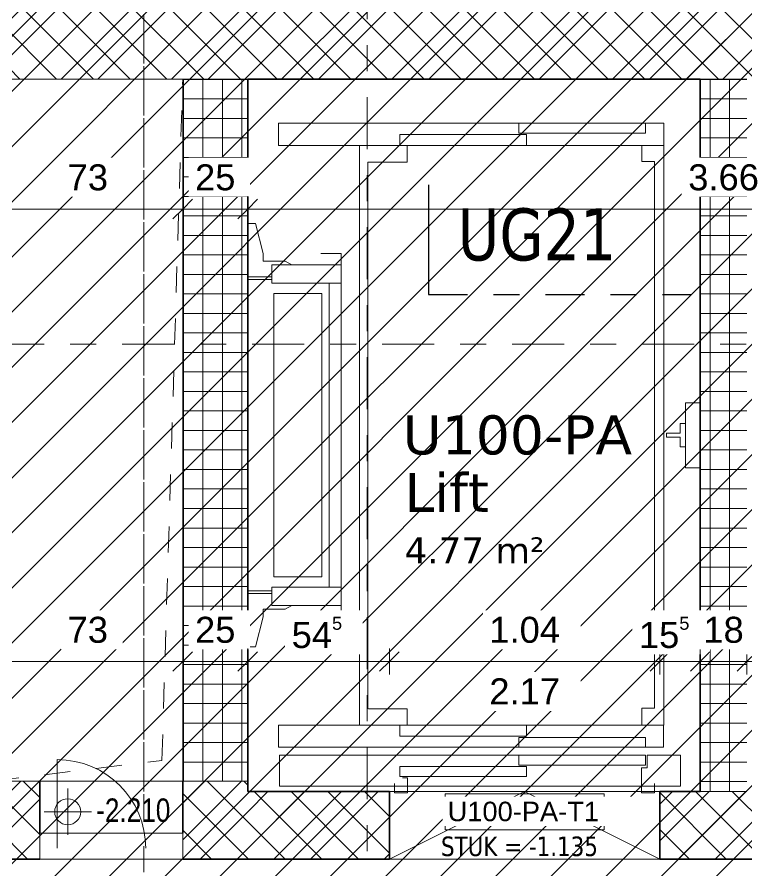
# Model space of a CAD drawing. Header units: metres. Extents: x -35.6 to 33, y -4 to 38.1.
# Drawn here: x -9.565 to -6.758, y 8.206 to 11.49 of the extents above; entities that cross this region are included whole.
import ezdxf

# ---------------------------------------------------------------- set-up
doc = ezdxf.new("R2010")
doc.units = ezdxf.units.M
for name, pattern in [('_Rasterlinie_', [0.375, 0.2, -0.05, 0.075, -0.05]), ('_Schnittlinie_', [0.3, 0.15, -0.05, 0.05, -0.05]), ('_Verdeckte Linien_', [0.15, 0.1, -0.05]), ('Strichpunkt - Fein', [0.2, 0.1, -0.05, 0, -0.05]), ('Strichpunkt - Weit', [0.5, 0.2, -0.15, 0, -0.15])]:
    doc.linetypes.add(name, pattern=pattern)
for name, color, linetype, lineweight in [('A-____-____-DIMS', 7, 'Continuous', 5), ('A-____-____-DIMS-50', 7, 'Continuous', 5), ('A-AREA-____-IDEN', 7, 'Continuous', 5), ('A-DETL-____-HDLN', 7, '_Verdeckte Linien_', 9), ('A-DETL-GENF-OTLN', 7, 'Continuous', 9), ('A-DOOR-____-IDEN', 7, 'Continuous', 5), ('A-DOOR-____-OTLN', 7, 'Continuous', 9), ('A-FLOR-____-OTLN', 7, 'Continuous', 9), ('A-GENM-____-OTLN', 7, 'Continuous', 9), ('A-WALL-____-MCUT', 7, 'Continuous', 35), ('A-WALL-____-PATT', 7, 'Continuous', 35), ('G-____-____-DIMS', 7, 'Continuous', 5), ('S-GRID-____-OTLN', 7, 'Continuous', 5)]:
    doc.layers.add(name, color=color, linetype=linetype, lineweight=lineweight)
doc.layers.add('G-____-____-SYMB', color=7, linetype='Strichpunkt - Weit', lineweight=5, true_color=0x008080)
doc.styles.add('Arial', font='arial.ttf', dxfattribs={"height": 0.1})
doc.styles.add('Arial_1', font='arial.ttf', dxfattribs={"height": 0.075})
doc.styles.add('Arial_3', font='arial.ttf', dxfattribs={"width": 0.8, "height": 0.09})
doc.styles.add('Verdana_1', font='verdana.ttf', dxfattribs={"width": 0.8, "height": 0.2})
doc.styles.add('Verdana_2', font='verdana.ttf', dxfattribs={"height": 0.1})
doc.styles.add('Verdana_4', font='verdana.ttf', dxfattribs={"height": 0.15})
doc.styles.add('Verdana_6', font='verdana.ttf', dxfattribs={"width": 0.8, "height": 0.075})
doc.dimstyles.new('Arial_2_00mm_fein', dxfattribs={"dimscale": 0.3048, "dimtxt": 0.102026, "dimasz": 0.246063, "dimexe": 0.164042, "dimexo": 0.0625, "dimgap": 0.123031, "dimtad": 1, "dimdec": 1, "dimlfac": 100, "dimrnd": 0.5, "dimdsep": 46, "dimtxsty": 'Arial', "dimblk1": 'OBLIQUE', "dimblk2": 'OBLIQUE', "dimsah": 1, "dimcen": 0.09, "dimazin": 0, "dimtfac": 1, "dimtdec": 4, "dimtix": 1, "dimtmove": 0, "dimatfit": 3, "dimfxl": 0.164042, "dimfxlon": 1, "dimtvp": 1, "dimtfill": 1, "dimtolj": 1, "dimtzin": 0, "dimarcsym": 2})
doc.dimstyles.new('Arial_2_00mm_fein_1', dxfattribs={"dimscale": 0.3048, "dimtxt": 0.102026, "dimasz": 0.246063, "dimexe": 0.164042, "dimexo": 0.0625, "dimgap": 0.123031, "dimtad": 1, "dimdec": 1, "dimlfac": 100, "dimrnd": 0.5, "dimdsep": 46, "dimtxsty": 'Arial', "dimblk1": 'OBLIQUE', "dimblk2": 'OBLIQUE', "dimsah": 1, "dimcen": 0.09, "dimazin": 0, "dimtfac": 1, "dimtdec": 4, "dimtix": 1, "dimtmove": 2, "dimatfit": 3, "dimfxl": 0.164042, "dimfxlon": 1, "dimtvp": 1, "dimtfill": 1, "dimtolj": 1, "dimtzin": 0, "dimarcsym": 2})
doc.dimstyles.new('Arial_2_00mm_fein_2', dxfattribs={"dimscale": 0.3048, "dimtxt": 0.102026, "dimasz": 0.246063, "dimexe": 0.164042, "dimexo": 0.0625, "dimgap": 0.123031, "dimtad": 1, "dimrnd": 0.005, "dimzin": 0, "dimdsep": 46, "dimtxsty": 'Arial', "dimblk1": 'OBLIQUE', "dimblk2": 'OBLIQUE', "dimsah": 1, "dimcen": 0.09, "dimazin": 0, "dimtfac": 1, "dimtdec": 4, "dimtix": 1, "dimtmove": 0, "dimatfit": 3, "dimfxl": 0.164042, "dimfxlon": 1, "dimtvp": 1, "dimtfill": 1, "dimtolj": 1, "dimtzin": 0, "dimarcsym": 2})
doc.dimstyles.new('SUB_Rohbau_fein', dxfattribs={"dimscale": 0.3048, "dimtxt": 0.102026, "dimasz": 0.246063, "dimexe": 0.164042, "dimexo": 0.0625, "dimgap": 0.123031, "dimtad": 1, "dimdec": 1, "dimlfac": 100, "dimrnd": 0.5, "dimdsep": 46, "dimtxsty": 'Arial', "dimblk1": 'OBLIQUE', "dimblk2": 'OBLIQUE', "dimsah": 1, "dimcen": 0.09, "dimazin": 0, "dimtfac": 1, "dimtdec": 4, "dimtix": 1, "dimtmove": 0, "dimatfit": 3, "dimfxl": 0.164042, "dimfxlon": 1, "dimtvp": 1, "dimtfill": 1, "dimtolj": 1, "dimtzin": 0, "dimarcsym": 2})
doc.dimstyles.new('SUB_Rohbau_fein_1', dxfattribs={"dimscale": 0.3048, "dimtxt": 0.102026, "dimasz": 0.246063, "dimexe": 0.164042, "dimexo": 0.0625, "dimgap": 0.123031, "dimtad": 1, "dimrnd": 0.005, "dimzin": 0, "dimdsep": 46, "dimtxsty": 'Arial', "dimblk1": 'OBLIQUE', "dimblk2": 'OBLIQUE', "dimsah": 1, "dimcen": 0.09, "dimazin": 0, "dimtfac": 1, "dimtdec": 4, "dimtix": 1, "dimtmove": 0, "dimatfit": 3, "dimfxl": 0.164042, "dimfxlon": 1, "dimtvp": 1, "dimtfill": 1, "dimtolj": 1, "dimtzin": 0, "dimarcsym": 2})
pattern_1 = [(45, (0, 0), (-0.0707107, 0.0707107), []), (135, (0, 0), (-0.0707107, -0.0707107), [])]
pattern_2 = [(0, (0, 0), (0, 0.075), []), (90, (0, 0), (-0.075, 5e-18), [])]

# ---------------------------------------------------------------- blocks, each defined once
blk = doc.blocks.new('Schindler_5500 - Schindler_5500_E30-43546236--01_UG_OK_FFB_AF_ro')
at = {"layer": 'A-DOOR-____-OTLN'}
for p, q in [((-0.52, -0.13), (0, 0.13)), ((0, 0.13), (0.52, -0.13))]:
    blk.add_line(p, q, dxfattribs=at)
at = {"layer": 'A-GENM-____-OTLN'}
for p, q in [((-0.9465, 2.615), (-0.9465, 2.7005)), ((-0.9465, 2.7005), (0.5352, 2.7005)), ((-0.0228, 2.6624), (-0.0228, 2.6996)), ((0.4649, 2.6996), (0.4649, 2.6624)), ((0.5352, 0.3857), (0.5352, 2.7005)), ((0.4649, 2.6624), (-0.0228, 2.6624)), ((-0.48, 2.6573), (0.0077, 2.6573)), ((-0.48, 2.615), (-0.48, 2.6573)), ((0.0077, 2.6573), (0.0077, 2.615)), ((0.5335, 2.615), (-0.9465, 2.615)), ((-0.6349, 2.615), (-0.6349, 0.3857)), ((-0.452, 2.615), (-0.452, 2.5506)), ((0.4514, 2.5532), (0.4514, 2.615)), ((-0.6027, 2.5506), (-0.452, 2.5506)), ((-0.6027, 2.5506), (-0.6027, 0.4475)), ((0.4996, 2.5532), (0.4514, 2.5532)), ((0.4996, 2.5532), (0.4996, 0.45)), ((-1.0354, 2.3144), (-1.065, 2.3144)), ((-1.0049, 2.1993), (-1.0354, 2.3144)), ((-1.0049, 2.1696), (-1.0049, 2.1993)), ((-0.9211, 2.1696), (-1.0049, 2.1696)), ((-0.9211, 2.1696), (-0.8957, 2.1552)), ((-0.706, 2.1993), (-0.7839, 2.1993)), ((-0.706, 0.8014), (-0.706, 2.1993)), ((-0.9719, 2.1552), (-0.9719, 2.085)), ((-0.7069, 2.1552), (-0.9719, 2.1552)), ((-1.065, 2.1095), (-0.9719, 2.1095)), ((-1.065, 2.0993), (-0.9719, 2.0993)), ((-0.9719, 2.085), (-0.7069, 2.085)), ((-0.7517, 2.085), (-0.7517, 0.9157)), ((-0.7805, 2.0452), (-0.9642, 2.0452)), ((-0.9642, 2.0452), (-0.9642, 0.9555)), ((-0.7805, 0.9555), (-0.7805, 2.0452)), ((0.675, 1.6252), (0.6182, 1.6252)), ((0.6182, 1.6252), (0.6182, 1.3754)), ((0.5987, 1.5448), (0.6182, 1.5448)), ((0.5987, 1.5448), (0.5987, 1.5084)), ((0.5454, 1.5084), (0.5454, 1.4923)), ((0.5987, 1.5084), (0.5454, 1.5084)), ((0.5454, 1.4923), (0.5987, 1.4923)), ((0.5987, 1.4923), (0.5987, 1.4559)), ((0.5987, 1.4559), (0.6182, 1.4559)), ((0.6182, 1.3754), (0.675, 1.3754)), ((-0.9642, 0.9555), (-0.7805, 0.9555)), ((-0.9719, 0.9013), (-1.065, 0.9013)), ((-0.9719, 0.8912), (-1.065, 0.8912)), ((-0.9719, 0.9157), (-0.7069, 0.9157)), ((-0.9719, 0.9157), (-0.9719, 0.8454)), ((-1.0049, 0.831), (-0.9211, 0.831)), ((-1.0049, 0.8014), (-1.0049, 0.831)), ((-0.9719, 0.8454), (-0.7069, 0.8454)), ((-0.9211, 0.831), (-0.8957, 0.8454)), ((-1.0354, 0.6863), (-1.0049, 0.8014)), ((-0.7839, 0.8014), (-0.706, 0.8014)), ((-1.065, 0.6863), (-1.0354, 0.6863)), ((-0.6002, 0.4475), (-0.452, 0.4475)), ((-0.452, 0.4475), (-0.452, 0.384)), ((0.4996, 0.45), (0.4514, 0.45)), ((0.4514, 0.384), (0.4514, 0.45)), ((-0.9465, 0.3857), (-0.9465, 0.3002)), ((0.5335, 0.3857), (-0.9465, 0.3857)), ((-0.48, 0.3857), (-0.48, 0.3434)), ((0.0077, 0.3434), (0.0077, 0.3857)), ((0.5335, 0.3002), (0.5335, 0.3857)), ((-0.48, 0.3434), (0.0077, 0.3434)), ((-0.0228, 0.3383), (-0.0228, 0.301)), ((0.4649, 0.3383), (-0.0228, 0.3383)), ((0.4649, 0.301), (0.4649, 0.3383)), ((-0.9465, 0.3002), (0.5335, 0.3002)), ((-0.9422, 0.2705), (-0.0228, 0.2705)), ((-0.9422, 0.1503), (-0.9422, 0.2705)), ((-0.0228, 0.2705), (0.4649, 0.2705)), ((-0.0228, 0.2316), (-0.0228, 0.2705)), ((0.4649, 0.2705), (0.4649, 0.2316)), ((0.4717, 0.2705), (0.5995, 0.2705)), ((0.4717, 0.2206), (0.4717, 0.2705)), ((0.5995, 0.2705), (0.5995, 0.1503)), ((0.4649, 0.2316), (-0.0228, 0.2316)), ((-0.48, 0.2265), (0.0077, 0.2265)), ((-0.48, 0.1884), (-0.48, 0.2265)), ((0.0077, 0.2265), (0.0077, 0.1884)), ((0.4497, 0.2206), (0.4717, 0.2206)), ((0.4497, 0.1249), (0.4497, 0.2206)), ((0.0077, 0.1884), (-0.48, 0.1884)), ((-0.4503, 0.1825), (-0.4698, 0.1825)), ((-0.4503, 0.1825), (-0.4503, 0.1249)), ((0.5995, 0.1503), (-0.9422, 0.1503)), ((-0.5003, 0.1249), (-0.5003, 0.1605)), ((0.4996, 0.1605), (0.4996, 0.1249)), ((-0.4503, 0.1249), (-0.5003, 0.1249)), ((0.4996, 0.1249), (0.4497, 0.1249))]:
    blk.add_line(p, q, dxfattribs=at)
blk = doc.blocks.new('AM_Deckenöffnung rechteckig - DD-23741963--01_UG_OK_FFB_AF_ro')
at = {"layer": 'A-GENM-____-OTLN'}
for p, q in [((0.365, 1.35), (-0.365, 1.35)), ((-0.365, 1.35), (-0.365, -1.35)), ((0.365, -1.35), (0.365, 1.35)), ((-0.365, -1.35), (0.365, -1.35))]:
    blk.add_line(p, q, dxfattribs=at)
blk = doc.blocks.new('AM_BD_DD_Symbol - DD-23741974--01_UG_OK_FFB_AF_ro')
at = {"layer": 'A-DETL-GENF-OTLN', "linetype": 'Strichpunkt - Fein'}
for p, q in [((0, 2.7), (0.73, 2.7)), ((0, 2.7), (0, 0)), ((0.65, 0.08), (0.73, 2.7)), ((0.73, 2.7), (0.73, 0)), ((0, 0), (0.65, 0.08)), ((0.73, 0), (0, 0))]:
    blk.add_line(p, q, dxfattribs=at)
blk = doc.blocks.new('SO_Entrauchungsklappe - Entrauchungsklappe_550x1075-41972989--01_UG_OK_FFB_AF_ro')
at = {"layer": 'A-DOOR-____-OTLN'}
for p, q in [((-0.083, -0.108), (-0.083, 0.233)), ((-0.15, -0.15), (-0.15, -0.05)), ((-0.15, -0.05), (0.4, -0.05)), ((0.4, -0.05), (0.4, -0.15)), ((0.4, -0.15), (-0.15, -0.15))]:
    blk.add_line(p, q, dxfattribs=at)
blk.add_arc((-0.083, -0.108), 0.341, 360, 90, dxfattribs=at)
blk = doc.blocks.new('Schnitt - Name _Anfang-23756349--01_UG_OK_FFB_AF_ro')
at = {"layer": 'G-____-____-SYMB', "color": 1, "linetype": 'Continuous', "lineweight": 30, "true_color": 0xff0000}
blk.add_line((0, 0.008426), (0, 0), dxfattribs=at)
blk = doc.blocks.new('DIMBLOCK612--01_UG_OK_FFB_AF_ro')
at = {"layer": 'A-____-____-DIMS-50'}
for p, q in [((-9.658, 10.7516), (-9.658, 10.8016)), ((-9.658, 10.7516), (-9.6205, 10.7891)), ((-8.928, 10.7516), (-8.928, 10.8016)), ((-8.928, 10.7516), (-8.8905, 10.7891)), ((-9.658, 10.7516), (-9.6955, 10.7141)), ((-9.658, 10.7516), (-8.928, 10.7516)), ((-9.658, 10.7516), (-9.658, 10.7016)), ((-8.928, 10.7516), (-8.9655, 10.7141)), ((-8.928, 10.7516), (-8.928, 10.7016))]:
    blk.add_line(p, q, dxfattribs=at)
at = {"layer": 'A-____-____-DIMS-50', "color": 0, "insert": (-9.3706, 10.9236), "char_height": 0.1, "width": 0.186088, "attachment_point": 1, "line_spacing_factor": 0.941778, "style": 'Arial', "bg_fill": 3, "box_fill_scale": 1.25, "bg_fill_color": 256, "bg_fill_true_color": 13158600, "bg_fill_transparency": 0}
blk.add_mtext('73', dxfattribs=at)
blk = doc.blocks.new('_Oblique')
at = {"color": 0, "linetype": 'ByBlock', "lineweight": -2}
blk.add_line((-0.5, -0.5), (0.5, 0.5), dxfattribs=at)
blk = doc.blocks.new('DIMBLOCK613--01_UG_OK_FFB_AF_ro')
at = {"layer": 'A-____-____-DIMS-50'}
for p, q in [((-8.928, 10.7516), (-8.928, 10.8016)), ((-8.928, 10.7516), (-8.8905, 10.7891)), ((-8.678, 10.7516), (-8.678, 10.8016)), ((-8.678, 10.7516), (-8.6405, 10.7891)), ((-8.928, 10.7516), (-8.9655, 10.7141)), ((-8.928, 10.7516), (-8.678, 10.7516)), ((-8.928, 10.7516), (-8.928, 10.7016)), ((-8.678, 10.7516), (-8.7155, 10.7141)), ((-8.678, 10.7516), (-8.678, 10.7016))]:
    blk.add_line(p, q, dxfattribs=at)
at = {"layer": 'A-____-____-DIMS-50', "color": 0, "insert": (-8.8806, 10.9236), "char_height": 0.1, "width": 0.186088, "attachment_point": 1, "line_spacing_factor": 0.941778, "style": 'Arial', "bg_fill": 3, "box_fill_scale": 1.25, "bg_fill_color": 256, "bg_fill_true_color": 13158600, "bg_fill_transparency": 0}
blk.add_mtext('25', dxfattribs=at)
blk = doc.blocks.new('DIMBLOCK614--01_UG_OK_FFB_AF_ro')
at = {"layer": 'A-____-____-DIMS-50'}
for p, q in [((-8.678, 10.7516), (-8.678, 10.8016)), ((-8.678, 10.7516), (-8.6405, 10.7891)), ((-5.018, 10.7516), (-5.018, 10.8016)), ((-5.018, 10.7516), (-4.9805, 10.7891)), ((-8.678, 10.7516), (-8.7155, 10.7141)), ((-8.678, 10.7516), (-5.018, 10.7516)), ((-8.678, 10.7516), (-8.678, 10.7016)), ((-5.018, 10.7516), (-5.0555, 10.7141)), ((-5.018, 10.7516), (-5.018, 10.7016))]:
    blk.add_line(p, q, dxfattribs=at)
at = {"layer": 'A-____-____-DIMS-50', "color": 0, "insert": (-6.9837, 10.9236), "char_height": 0.1, "width": 0.325653, "attachment_point": 1, "line_spacing_factor": 0.941778, "style": 'Arial', "bg_fill": 3, "box_fill_scale": 1.25, "bg_fill_color": 256, "bg_fill_true_color": 13158600, "bg_fill_transparency": 0}
blk.add_mtext('3.66', dxfattribs=at)
blk = doc.blocks.new('DIMBLOCK620--01_UG_OK_FFB_AF_ro')
at = {"layer": 'A-____-____-DIMS-50'}
for p, q in [((-9.658, 9.0116), (-9.658, 9.0616)), ((-9.658, 9.0116), (-9.6205, 9.0491)), ((-8.928, 9.0116), (-8.928, 9.0616)), ((-8.928, 9.0116), (-8.8905, 9.0491)), ((-9.658, 9.0116), (-9.6955, 8.9741)), ((-9.658, 9.0116), (-8.928, 9.0116)), ((-9.658, 9.0116), (-9.658, 8.9616)), ((-8.928, 9.0116), (-8.9655, 8.9741)), ((-8.928, 9.0116), (-8.928, 8.9616))]:
    blk.add_line(p, q, dxfattribs=at)
at = {"layer": 'A-____-____-DIMS-50', "color": 0, "insert": (-9.3706, 9.1836), "char_height": 0.1, "width": 0.186088, "attachment_point": 1, "line_spacing_factor": 0.941778, "style": 'Arial', "bg_fill": 3, "box_fill_scale": 1.25, "bg_fill_color": 256, "bg_fill_true_color": 13158600, "bg_fill_transparency": 0}
blk.add_mtext('73', dxfattribs=at)
blk = doc.blocks.new('DIMBLOCK621--01_UG_OK_FFB_AF_ro')
at = {"layer": 'A-____-____-DIMS-50'}
for p, q in [((-8.928, 9.0116), (-8.928, 9.0616)), ((-8.928, 9.0116), (-8.8905, 9.0491)), ((-8.678, 9.0116), (-8.678, 9.0616)), ((-8.678, 9.0116), (-8.6405, 9.0491)), ((-8.928, 9.0116), (-8.9655, 8.9741)), ((-8.928, 9.0116), (-8.678, 9.0116)), ((-8.928, 9.0116), (-8.928, 8.9616)), ((-8.678, 9.0116), (-8.7155, 8.9741)), ((-8.678, 9.0116), (-8.678, 8.9616))]:
    blk.add_line(p, q, dxfattribs=at)
at = {"layer": 'A-____-____-DIMS-50', "color": 0, "insert": (-8.8806, 9.1836), "char_height": 0.1, "width": 0.186088, "attachment_point": 1, "line_spacing_factor": 0.941778, "style": 'Arial', "bg_fill": 3, "box_fill_scale": 1.25, "bg_fill_color": 256, "bg_fill_true_color": 13158600, "bg_fill_transparency": 0}
blk.add_mtext('25', dxfattribs=at)
blk = doc.blocks.new('DIMBLOCK622--01_UG_OK_FFB_AF_ro')
at = {"layer": 'A-____-____-DIMS-50'}
for p, q in [((-8.678, 9.0116), (-8.678, 9.0616)), ((-8.678, 9.0116), (-8.6405, 9.0491)), ((-8.133, 9.0116), (-8.133, 9.0616)), ((-8.133, 9.0116), (-8.0955, 9.0491)), ((-8.678, 9.0116), (-8.7155, 8.9741)), ((-8.678, 9.0116), (-8.133, 9.0116)), ((-8.678, 9.0116), (-8.678, 8.9616)), ((-8.133, 9.0116), (-8.1705, 8.9741)), ((-8.133, 9.0116), (-8.133, 8.9616))]:
    blk.add_line(p, q, dxfattribs=at)
at = {"layer": 'A-____-____-DIMS-50', "color": 0, "insert": (-8.5091, 9.1836), "char_height": 0.1, "width": 0.248525, "attachment_point": 1, "line_spacing_factor": 0.941778, "style": 'Arial', "bg_fill": 3, "box_fill_scale": 1.25, "bg_fill_color": 256, "bg_fill_true_color": 13158600, "bg_fill_transparency": 0}
blk.add_mtext('54\\A2\\H0.5x;\\S5^  ;\\H2x;', dxfattribs=at)
blk = doc.blocks.new('DIMBLOCK623--01_UG_OK_FFB_AF_ro')
at = {"layer": 'A-____-____-DIMS-50'}
for p, q in [((-8.133, 9.0116), (-8.133, 9.0616)), ((-8.133, 9.0116), (-8.0955, 9.0491)), ((-7.093, 9.0116), (-7.093, 9.0616)), ((-7.093, 9.0116), (-7.0555, 9.0491)), ((-8.133, 9.0116), (-8.1705, 8.9741)), ((-8.133, 9.0116), (-7.093, 9.0116)), ((-8.133, 9.0116), (-8.133, 8.9616)), ((-7.093, 9.0116), (-7.1305, 8.9741)), ((-7.093, 9.0116), (-7.093, 8.9616))]:
    blk.add_line(p, q, dxfattribs=at)
at = {"layer": 'A-____-____-DIMS-50', "color": 0, "char_height": 0.1, "width": 0.325653, "attachment_point": 1, "line_spacing_factor": 0.941778, "style": 'Arial', "bg_fill": 3, "box_fill_scale": 1.25, "bg_fill_color": 256, "bg_fill_true_color": 13158600, "bg_fill_transparency": 0}
for s, insert in [('1.04', (-7.7487, 9.1836)), ('2.17', (-7.7487, 8.9469))]:
    blk.add_mtext(s, dxfattribs=dict(at, insert=insert))
blk = doc.blocks.new('DIMBLOCK624--01_UG_OK_FFB_AF_ro')
at = {"layer": 'A-____-____-DIMS-50'}
for p, q in [((-7.093, 9.0116), (-7.093, 9.0616)), ((-7.093, 9.0116), (-7.0555, 9.0491)), ((-6.938, 9.0116), (-6.938, 9.0616)), ((-6.938, 9.0116), (-6.9005, 9.0491)), ((-7.093, 9.0116), (-7.1305, 8.9741)), ((-7.093, 9.0116), (-6.938, 9.0116)), ((-7.093, 9.0116), (-7.093, 8.9616)), ((-6.938, 9.0116), (-6.9755, 8.9741)), ((-6.938, 9.0116), (-6.938, 8.9616))]:
    blk.add_line(p, q, dxfattribs=at)
at = {"layer": 'A-____-____-DIMS-50', "color": 0, "insert": (-7.1734, 9.1836), "char_height": 0.1, "width": 0.248525, "attachment_point": 1, "line_spacing_factor": 0.941778, "style": 'Arial', "bg_fill": 3, "box_fill_scale": 1.25, "bg_fill_color": 256, "bg_fill_true_color": 13158600, "bg_fill_transparency": 0}
blk.add_mtext('15\\A2\\H0.5x;\\S5^  ;\\H2x;', dxfattribs=at)
blk = doc.blocks.new('DIMBLOCK625--01_UG_OK_FFB_AF_ro')
at = {"layer": 'A-____-____-DIMS-50'}
for p, q in [((-6.938, 9.0116), (-6.938, 9.0616)), ((-6.938, 9.0116), (-6.9005, 9.0491)), ((-6.758, 9.0116), (-6.758, 9.0616)), ((-6.758, 9.0116), (-6.7205, 9.0491)), ((-6.938, 9.0116), (-6.9755, 8.9741)), ((-6.938, 9.0116), (-6.758, 9.0116)), ((-6.938, 9.0116), (-6.938, 8.9616)), ((-6.758, 9.0116), (-6.7955, 8.9741)), ((-6.758, 9.0116), (-6.758, 8.9616))]:
    blk.add_line(p, q, dxfattribs=at)
at = {"layer": 'A-____-____-DIMS-50', "color": 0, "insert": (-6.9256, 9.1836), "char_height": 0.1, "width": 0.186088, "attachment_point": 1, "line_spacing_factor": 0.941778, "style": 'Arial', "bg_fill": 3, "box_fill_scale": 1.25, "bg_fill_color": 256, "bg_fill_true_color": 13158600, "bg_fill_transparency": 0}
blk.add_mtext('18', dxfattribs=at)
blk = doc.blocks.new('DIMBLOCK626--01_UG_OK_FFB_AF_ro')
at = {"layer": 'A-____-____-DIMS-50'}
for p, q in [((-6.758, 9.0116), (-6.758, 9.0616)), ((-6.758, 9.0116), (-6.7205, 9.0491)), ((-6.603, 9.0116), (-6.603, 9.0616)), ((-6.603, 9.0116), (-6.5655, 9.0491)), ((-6.758, 9.0116), (-6.7955, 8.9741)), ((-6.758, 9.0116), (-6.603, 9.0116)), ((-6.758, 9.0116), (-6.758, 8.9616)), ((-6.603, 9.0116), (-6.6405, 8.9741)), ((-6.603, 9.0116), (-6.603, 8.9616))]:
    blk.add_line(p, q, dxfattribs=at)
at = {"layer": 'A-____-____-DIMS-50', "color": 0, "insert": (-6.7364, 9.1836), "char_height": 0.1, "width": 0.248525, "attachment_point": 1, "line_spacing_factor": 0.941778, "style": 'Arial', "bg_fill": 3, "box_fill_scale": 1.25, "bg_fill_color": 256, "bg_fill_true_color": 13158600, "bg_fill_transparency": 0}
blk.add_mtext('15\\A2\\H0.5x;\\S5^  ;\\H2x;', dxfattribs=at)
blk = doc.blocks.new('Höhenkoten - Kreuz leer-8422377--01_UG_OK_FFB_AF_ro')
at = {"layer": 'G-____-____-DIMS'}
for p, q in [((0, 0.0024), (0, 0.003182)), ((0, 0.0029), (0, -0.0001)), ((0, 0.0024), (0, 0.0014)), ((0, 0.0014), (0, 0.0024)), ((-0.001, 0.0014), (-0.0018, 0.0014)), ((-0.0015, 0.0014), (0.0015, 0.0014)), ((0, 0.0014), (-0.001, 0.0014)), ((-0.001, 0.0014), (0, 0.0014)), ((0, 0.0004), (0, 0.0014)), ((0, 0.0014), (0.001, 0.0014)), ((0.001, 0.0014), (0, 0.0014)), ((0, 0.0014), (0, 0.0004)), ((0.001, 0.0014), (0.001826, 0.0014)), ((0, 0.0004), (0, -0.000388))]:
    blk.add_line(p, q, dxfattribs=at)
for start, end in [(360, 180), (90, 180), (360, 90), (180, 270), (180, 360), (270, 360)]:
    blk.add_arc((0, 0.0014), 0.001, start, end, dxfattribs=at)

msp = doc.modelspace()

# ---------------------------------------------------------------- hatches: boundary and pattern name
at = {"layer": 'A-DETL-GENF-OTLN', "true_color": 0xff00ff}
h = msp.add_hatch(dxfattribs=at)
h.set_pattern_fill('FP_36', color=6, style=0, pattern_type=2)
h.set_pattern_definition([(45, (0, 0), (-0.106066, 0.106066), [])])
h.paths.add_polyline_path([(-4.0742, 1.4516), (-2.728, 1.4516), (-2.728, 6.8016), (4.502, 6.8016), (4.502, 12.6516), (-13.983, 12.6516), (-13.983, 1.4516), (-4.128, 1.4516)])
h.paths.add_polyline_path([(-9.728, 2.8516), (-9.728, 4.7016), (-9.278, 4.7016), (-9.648, 4.6216), (-9.7203, 3.0217)])
h.paths.add_polyline_path([(-4.768, 9.9916), (-4.768, 11.2516), (-4.128, 11.2516), (-4.688, 11.1716), (-4.7103, 10.8428)])
at = {"layer": 'A-WALL-____-PATT', "lineweight": 9}
h = msp.add_hatch(dxfattribs=at)
h.set_pattern_fill('FP_1', color=256, style=0, pattern_type=2)
h.set_pattern_definition(pattern_1)
h.paths.add_polyline_path([(-8.7534, 11.2516), (-4.128, 11.2516), (-4.128, 11.4816), (-4.078, 11.4816), (-4.078, 11.6516), (-10.698, 11.6516), (-10.698, 11.2516), (-8.928, 11.2516)])
h = msp.add_hatch(dxfattribs=at)
h.set_pattern_fill('FP_3', color=256, style=0, pattern_type=2)
h.set_pattern_definition(pattern_2)
h.paths.add_polyline_path([(-8.928, 8.5516), (-8.678, 8.5516), (-8.678, 11.2516), (-8.928, 11.2516), (-8.928, 8.7491)])
h = msp.add_hatch(dxfattribs=at)
h.set_pattern_fill('FP_3', color=256, style=0, pattern_type=2)
h.set_pattern_definition(pattern_2)
h.paths.add_polyline_path([(-6.758, 8.5116), (-6.758, 11.2516), (-6.938, 11.2516), (-6.938, 8.5116), (-6.763, 8.5116)])
h = msp.add_hatch(dxfattribs=at)
h.set_pattern_fill('FP_1', color=256, style=0, pattern_type=2)
h.set_pattern_definition(pattern_1)
h.paths.add_polyline_path([(-10.583, 8.2516), (-9.478, 8.2516), (-9.478, 8.5516), (-10.698, 8.5516), (-10.698, 8.2516)])
h.paths.add_polyline_path([(-8.8609, 8.2516), (-8.678, 8.2516), (-8.678, 8.5516), (-8.928, 8.5516), (-8.928, 8.2516)])
h = msp.add_hatch(dxfattribs=at)
h.set_pattern_fill('FP_1', color=256, style=0, pattern_type=2)
h.set_pattern_definition(pattern_1)
h.paths.add_polyline_path([(-5.018, 8.2516), (-5.018, 8.5116), (-5.563, 8.5116), (-5.563, 8.2516), (-5.278, 8.2516)])
h.paths.add_polyline_path([(-8.4043, 8.2516), (-8.133, 8.2516), (-8.133, 8.5116), (-8.678, 8.5116), (-8.678, 8.2516)])
h.paths.add_polyline_path([(-7.093, 8.2516), (-6.603, 8.2516), (-6.603, 8.5116), (-7.093, 8.5116)])

# ---------------------------------------------------------------- linework, layer by layer
at = {"layer": 'A-DETL-____-HDLN'}
for p, q in [((-9.078, 8.5116), (-9.078, 12.3016)), ((-9.078, 12.3016), (-9.078, 7.5866))]:
    msp.add_line(p, q, dxfattribs=at)
at = {"layer": 'A-DOOR-____-IDEN', "flags": 128}
msp.add_lwpolyline([(-7.9191, 8.5034), (-7.3071, 8.5034), (-7.3071, 8.3644), (-7.9191, 8.3644)], close=True, dxfattribs=at)
at = {"layer": 'A-FLOR-____-OTLN'}
for p, q in [((-8.133, 8.5116), (-7.093, 8.5116)), ((-7.093, 8.2516), (-8.133, 8.2516))]:
    msp.add_line(p, q, dxfattribs=at)
at = {"layer": 'A-WALL-____-MCUT', "lineweight": 9}
for p, q in [((-8.678, 11.2516), (-8.928, 11.2516)), ((-6.758, 11.2516), (-6.938, 11.2516)), ((-8.928, 8.5516), (-8.678, 8.5516)), ((-6.938, 8.5116), (-6.758, 8.5116))]:
    msp.add_line(p, q, dxfattribs=at)
at = {"layer": 'A-WALL-____-MCUT'}
for p, q in [((-8.678, 11.2516), (-6.938, 11.2516)), ((-8.678, 8.5116), (-8.678, 11.2516)), ((-6.938, 11.2516), (-6.938, 8.5116)), ((-9.478, 8.3516), (-9.478, 8.5516)), ((-8.928, 8.5516), (-8.928, 8.3516)), ((-8.133, 8.5116), (-8.678, 8.5116)), ((-8.133, 8.2516), (-8.133, 8.5116)), ((-6.938, 8.5116), (-7.093, 8.5116)), ((-7.093, 8.5116), (-7.093, 8.2516)), ((-10.698, 8.2516), (-9.478, 8.2516)), ((-8.928, 8.2516), (-8.133, 8.2516)), ((-7.093, 8.2516), (-6.603, 8.2516))]:
    msp.add_line(p, q, dxfattribs=at)
at = {"layer": 'G-____-____-SYMB', "color": 1, "linetype": '_Schnittlinie_', "lineweight": 30, "true_color": 0xff0000}
msp.add_line((-7.9828, 10.4236), (-6.9719, 10.4236), dxfattribs=at)
at = {"layer": 'S-GRID-____-OTLN', "color": 8, "linetype": '_Rasterlinie_', "true_color": 0x808080}
for p, q in [((-8.218, -3.518), (-8.218, 33.6425)), ((-34.6604, 10.2316), (27.9515, 10.2316))]:
    msp.add_line(p, q, dxfattribs=at)

# ---------------------------------------------------------------- block references
at = {"layer": 'A-DOOR-____-OTLN'}
for name, p in [('Schindler_5500 - Schindler_5500_E30-43546236--01_UG_OK_FFB_AF_ro', (-7.613, 8.3816)), ('SO_Entrauchungsklappe - Entrauchungsklappe_550x1075-41972989--01_UG_OK_FFB_AF_ro', (-9.328, 8.4016))]:
    msp.add_blockref(name, p, dxfattribs=at)
at = {"layer": 'A-GENM-____-OTLN'}
for name, p in [('AM_Deckenöffnung rechteckig - DD-23741963--01_UG_OK_FFB_AF_ro', (-9.293, 9.9016)), ('AM_BD_DD_Symbol - DD-23741974--01_UG_OK_FFB_AF_ro', (-9.658, 8.5516))]:
    msp.add_blockref(name, p, dxfattribs=at)
at = {"layer": 'G-____-____-DIMS', "xscale": 49.99999999999998, "yscale": 49.99999999999998, "zscale": 49.99999999999998}
msp.add_blockref('Höhenkoten - Kreuz leer-8422377--01_UG_OK_FFB_AF_ro', (-9.3702, 8.3639), dxfattribs=at)
at = {"layer": 'G-____-____-SYMB', "color": 1, "linetype": 'Continuous', "lineweight": 30, "true_color": 0xff0000, "xscale": 49.99999999999998, "yscale": 49.99999999999998, "zscale": 49.99999999999998}
msp.add_blockref('Schnitt - Name _Anfang-23756349--01_UG_OK_FFB_AF_ro', (-7.9828, 10.4236), dxfattribs=at)

# ---------------------------------------------------------------- texts
at = {"layer": 'A-AREA-____-IDEN', "attachment_point": 1}
for s, insert, char_height, width, style in [('U100-PA', (-8.0822, 9.9582), 0.15, 1.07827, 'Verdana_4'), ('Lift', (-8.0751, 9.737), 0.15, 0.388818, 'Verdana_4'), ('4.77 m²', (-8.0746, 9.4886), 0.1, 0.709493, 'Verdana_2')]:
    msp.add_mtext(s, dxfattribs=dict(at, insert=insert, char_height=char_height, width=width, style=style))
at = {"layer": 'A-DOOR-____-IDEN', "insert": (-7.9345, 8.3385), "char_height": 0.075, "width": 0.776033, "attachment_point": 1, "style": 'Verdana_6'}
msp.add_mtext('STUK = -1.135', dxfattribs=at)
at = {"layer": 'G-____-____-DIMS', "insert": (-9.2607, 8.485), "char_height": 0.09, "width": 0.337157, "attachment_point": 1, "line_spacing_factor": 0.941778, "style": 'Arial_3'}
msp.add_mtext('-2.210', dxfattribs=at)
at = {"layer": 'G-____-____-SYMB', "color": 1, "linetype": 'Continuous', "true_color": 0xff0000, "insert": (-7.8706, 10.7541), "char_height": 0.2, "width": 0.740759, "attachment_point": 1, "style": 'Verdana_1'}
msp.add_mtext('UG21', dxfattribs=at)

# ---------------------------------------------------------------- next in the draw order: texts
at = {"layer": 'A-DOOR-____-IDEN', "insert": (-7.9091, 8.4725), "char_height": 0.075, "width": 0.713502, "attachment_point": 1, "style": 'Arial_1', "bg_fill": 3, "box_fill_scale": 1.25, "bg_fill_color": 256, "bg_fill_true_color": 13158600, "bg_fill_transparency": 0}
msp.add_mtext('U100-PA-T1', dxfattribs=at)

# ---------------------------------------------------------------- next in the draw order: dimensions: what is measured, and where the dimension line sits
at = {"layer": 'A-____-____-DIMS'}
for base, p1, p2, dimstyle, picture, middle in [((-8.928, 10.7516), (-9.658, 10.8016), (-8.928, 10.8016), 'SUB_Rohbau_fein', 'DIMBLOCK612--01_UG_OK_FFB_AF_ro', (-9.293, 10.8401)), ((-8.928, 9.0116), (-9.658, 9.0616), (-8.928, 9.0616), 'Arial_2_00mm_fein', 'DIMBLOCK620--01_UG_OK_FFB_AF_ro', (-9.293, 9.1001))]:
    dim = msp.add_linear_dim(base=base, p1=p1, p2=p2, dimstyle=dimstyle, override={"dimpost": '<>', "dimfxl": 0.73}, dxfattribs=at)
    dim.commit()
    dim.dimension.update_dxf_attribs({"geometry": picture, "text_midpoint": middle})

# ---------------------------------------------------------------- next in the draw order: dimensions: what is measured, and where the dimension line sits
for base, p1, p2, dimstyle, picture, middle in [((-8.678, 10.7516), (-8.928, 10.8016), (-8.678, 10.8016), 'SUB_Rohbau_fein', 'DIMBLOCK613--01_UG_OK_FFB_AF_ro', (-8.803, 10.8401)), ((-8.678, 9.0116), (-8.928, 9.0616), (-8.678, 9.0616), 'Arial_2_00mm_fein', 'DIMBLOCK621--01_UG_OK_FFB_AF_ro', (-8.803, 9.1001))]:
    dim = msp.add_linear_dim(base=base, p1=p1, p2=p2, dimstyle=dimstyle, override={"dimpost": '<>', "dimfxl": 0.25}, dxfattribs=at)
    dim.commit()
    dim.dimension.update_dxf_attribs({"geometry": picture, "text_midpoint": middle})

# ---------------------------------------------------------------- next in the draw order: dimensions: what is measured, and where the dimension line sits
dim = msp.add_linear_dim(base=(-5.018, 10.7516), p1=(-8.678, 10.8016), p2=(-5.018, 10.8016), dimstyle='SUB_Rohbau_fein_1', override={"dimpost": '<>', "dimfxl": 3.66}, dxfattribs=at)
dim.commit()
dim.dimension.update_dxf_attribs({"geometry": 'DIMBLOCK614--01_UG_OK_FFB_AF_ro', "text_midpoint": (-6.848, 10.8401)})
dim = msp.add_linear_dim(base=(-8.133, 9.0116), p1=(-8.678, 9.0616), p2=(-8.133, 9.0616), text='\\A1;54\\Q;{\\A1;{\\H0.5x;\\S5^ ;}}', dimstyle='Arial_2_00mm_fein', override={"dimpost": '<>', "dimfxl": 0.545}, dxfattribs=at)
dim.commit()
dim.dimension.update_dxf_attribs({"geometry": 'DIMBLOCK622--01_UG_OK_FFB_AF_ro', "text_midpoint": (-8.4055, 9.0999)})

# ---------------------------------------------------------------- next in the draw order: linework, layer by layer
at = {"layer": 'S-GRID-____-OTLN', "color": 8, "linetype": '_Rasterlinie_', "true_color": 0x808080}
msp.add_line((-8.218, -3.518), (-8.218, 33.6425), dxfattribs=at)

# ---------------------------------------------------------------- next in the draw order: dimensions: what is measured, and where the dimension line sits
at = {"layer": 'A-____-____-DIMS'}
dim = msp.add_linear_dim(base=(-7.093, 9.0116), p1=(-8.133, 9.0616), p2=(-7.093, 9.0616), text='<>\\X2.17', dimstyle='Arial_2_00mm_fein_2', override={"dimpost": '<>', "dimfxl": 1.04}, dxfattribs=at)
dim.commit()
dim.dimension.update_dxf_attribs({"geometry": 'DIMBLOCK623--01_UG_OK_FFB_AF_ro', "text_midpoint": (-7.613, 9.0116)})

# ---------------------------------------------------------------- next in the draw order: dimensions: what is measured, and where the dimension line sits
dim = msp.add_linear_dim(base=(-6.938, 9.0116), p1=(-7.093, 9.0616), p2=(-6.938, 9.0616), text='\\A1;15\\Q;{\\A1;{\\H0.5x;\\S5^ ;}}', dimstyle='Arial_2_00mm_fein_1', override={"dimpost": '<>', "dimfxl": 0.155}, dxfattribs=at)
dim.commit()
dim.dimension.update_dxf_attribs({"geometry": 'DIMBLOCK624--01_UG_OK_FFB_AF_ro', "text_midpoint": (-7.0491, 9.1169), "dimtype": 160})

# ---------------------------------------------------------------- next in the draw order: dimensions: what is measured, and where the dimension line sits
dim = msp.add_linear_dim(base=(-6.758, 9.0116), p1=(-6.938, 9.0616), p2=(-6.758, 9.0616), dimstyle='Arial_2_00mm_fein', override={"dimpost": '<>', "dimfxl": 0.18}, dxfattribs=at)
dim.commit()
dim.dimension.update_dxf_attribs({"geometry": 'DIMBLOCK625--01_UG_OK_FFB_AF_ro', "text_midpoint": (-6.848, 9.1001)})

# ---------------------------------------------------------------- next in the draw order: dimensions: what is measured, and where the dimension line sits
dim = msp.add_linear_dim(base=(-6.603, 9.0116), p1=(-6.758, 9.0616), p2=(-6.603, 9.0616), text='\\A1;15\\Q;{\\A1;{\\H0.5x;\\S5^ ;}}', dimstyle='Arial_2_00mm_fein_1', override={"dimpost": '<>', "dimfxl": 0.155}, dxfattribs=at)
dim.commit()
dim.dimension.update_dxf_attribs({"geometry": 'DIMBLOCK626--01_UG_OK_FFB_AF_ro', "text_midpoint": (-6.6121, 9.1169), "dimtype": 160})

doc.saveas('drawing.dxf')
